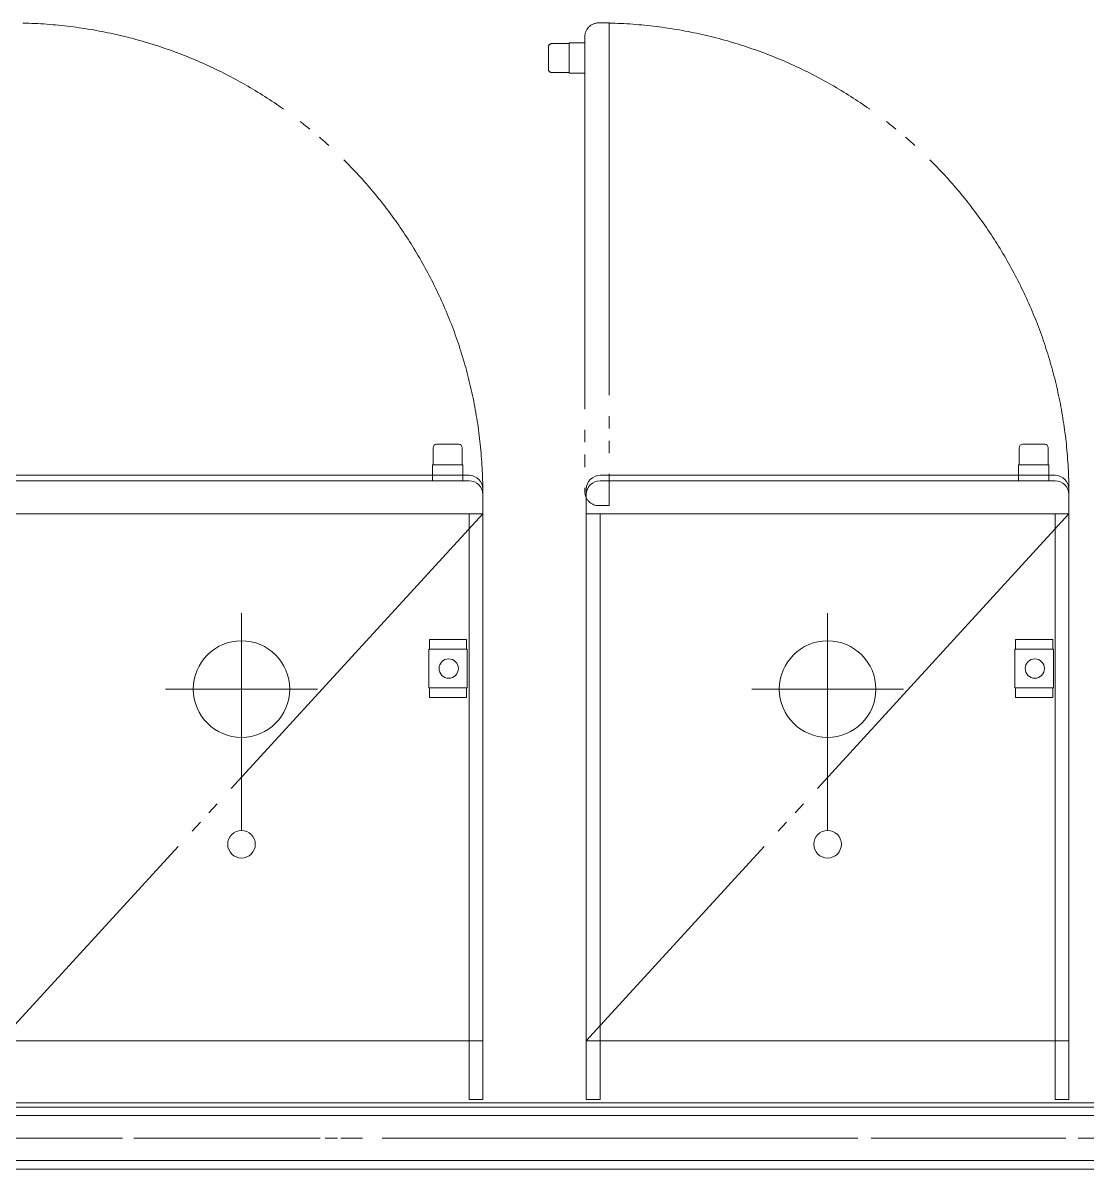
# Model space of a CAD drawing. Units: millimetres at full size. Extents: x -12803 to 120774, y -9413 to 101127.
# Drawn here: x 105358 to 106902, y 8751 to 10413 of the extents above; entities that cross this region are included whole.
import ezdxf

# ---------------------------------------------------------------- set-up
doc = ezdxf.new("R2010")
doc.units = ezdxf.units.MM
doc.header["$LTSCALE"] = 30
for name, pattern in [('CHAIN2', [12, 9, -1, 1, -1]), ('DOUBLE_CHAIN1', [8.8, 5, -1, 0.6, -0.6, 0.6, -1]), ('LONG_DOUBLE_CHAIN', [21.8, 18, -1, 0.6, -0.6, 0.6, -1])]:
    doc.linetypes.add(name, pattern=pattern)
doc.layers.add('0-0_NoName', color=7, linetype='Continuous')
for name, color, linetype, lineweight in [('0-5_AIHO47-厨房機器アウトライン', 7, 'Continuous', 15), ('0-6_AIHO30-厨房機器LL', 7, 'Continuous', 15), ('2-2_間仕切り芯', 7, 'DOUBLE_CHAIN1', 15), ('2-3_間仕切り', 7, 'Continuous', 15), ('3-2_AIHO08-壁芯', 7, 'CHAIN2', 15), ('3-3_AIHO30-厨房機器', 7, 'Continuous', 15), ('3-5_AIHO57-排水立上げ', 7, 'Continuous', 15), ('3-6_AIHO56-排水接続', 7, 'Continuous', 15), ('3-7_AIHO32-厨房機器補助線', 7, 'LONG_DOUBLE_CHAIN', 15)]:
    doc.layers.add(name, color=color, linetype=linetype, lineweight=lineweight)

# ---------------------------------------------------------------- blocks, each defined once
blk = doc.blocks.new('グループ部品-732')
at = {"layer": '0-5_AIHO47-厨房機器アウトライン'}
for p, q in [((105953.36, 9797.41), (105953.36, 9772.41)), ((105990.36, 9802.41), (105958.36, 9802.41)), ((105995.36, 9772.41), (105995.36, 9797.41)), ((106803.36, 9797.41), (106803.36, 9772.41)), ((106840.36, 9802.41), (106808.36, 9802.41)), ((106845.36, 9772.41), (106845.36, 9797.41)), ((105345.36, 9757.41), (106005.36, 9757.41)), ((106195.36, 9757.41), (106855.36, 9757.41)), ((106025.36, 9701.41), (105325.36, 9701.41)), ((106875.36, 9701.41), (106175.36, 9701.41)), ((106025.36, 8937.41), (105325.36, 8937.41)), ((106875.36, 8937.41), (106175.36, 8937.41))]:
    blk.add_line(p, q, dxfattribs=at)
for points in [[(105996.36, 9757.41), (105996.36, 9772.41), (105952.36, 9772.41), (105952.36, 9757.41)], [(106846.36, 9757.41), (106846.36, 9772.41), (106802.36, 9772.41), (106802.36, 9757.41)], [(106025.36, 9737.41), (106025.36, 8852.41), (106005.36, 8852.41), (106005.36, 8937.41)], [(106195.36, 8937.41), (106195.36, 8852.41), (106175.36, 8852.41), (106175.36, 9737.41)], [(106875.36, 9737.41), (106875.36, 8852.41), (106855.36, 8852.41), (106855.36, 8937.41)]]:
    blk.add_lwpolyline(points, dxfattribs=at)
for centre, radius, start, end in [((105958.36, 9797.41), 5, 90, 180), ((105990.36, 9797.41), 5, 0, 90), ((106808.36, 9797.41), 5, 90, 180), ((106840.36, 9797.41), 5, 0, 90), ((106005.36, 9737.41), 20, 0, 90), ((106195.36, 9737.41), 20, 90, 180), ((106855.36, 9737.41), 20, 0, 90)]:
    blk.add_arc(centre, radius, start, end, dxfattribs=at)
at = {"layer": '0-6_AIHO30-厨房機器LL'}
for p, q in [((105953.36, 9772.41), (105953.36, 9797.41)), ((105990.36, 9802.41), (105958.36, 9802.41)), ((105995.36, 9772.41), (105995.36, 9797.41)), ((106803.36, 9772.41), (106803.36, 9797.41)), ((106840.36, 9802.41), (106808.36, 9802.41)), ((106845.36, 9772.41), (106845.36, 9797.41)), ((105952.36, 9772.41), (105996.36, 9772.41)), ((105952.36, 9749.41), (105952.36, 9772.41)), ((105996.36, 9749.41), (105996.36, 9772.41)), ((106802.36, 9772.41), (106846.36, 9772.41)), ((106802.36, 9749.41), (106802.36, 9772.41)), ((106846.36, 9749.41), (106846.36, 9772.41)), ((106005.36, 9701.41), (106005.36, 8937.41)), ((106195.36, 9701.41), (106195.36, 8937.41)), ((106855.36, 9701.41), (106855.36, 8937.41)), ((106001.86, 9505.21), (106001.86, 9519.21)), ((106851.86, 9505.21), (106851.86, 9519.21)), ((105947.86, 9449.21), (105947.86, 9435.21)), ((106797.86, 9449.21), (106797.86, 9435.21))]:
    blk.add_line(p, q, dxfattribs=at)
for points in [[(106001.86, 9519.21), (105947.86, 9519.21), (105947.86, 9505.21)], [(106851.86, 9519.21), (106797.86, 9519.21), (106797.86, 9505.21)], [(106002.86, 9505.21), (105946.86, 9505.21), (105946.86, 9449.21)], [(105946.86, 9449.21), (106002.86, 9449.21), (106002.86, 9505.21)], [(106852.86, 9505.21), (106796.86, 9505.21), (106796.86, 9449.21)], [(106796.86, 9449.21), (106852.86, 9449.21), (106852.86, 9505.21)], [(105947.86, 9435.21), (106001.86, 9435.21), (106001.86, 9449.21)], [(106797.86, 9435.21), (106851.86, 9435.21), (106851.86, 9449.21)]]:
    blk.add_lwpolyline(points, dxfattribs=at)
for centre in [(105975.86, 9477.21), (106825.86, 9477.21)]:
    blk.add_circle(centre, 14, dxfattribs=at)
for centre, start, end in [((105958.36, 9797.41), 90, 180), ((105990.36, 9797.41), 0, 90), ((106808.36, 9797.41), 90, 180), ((106840.36, 9797.41), 0, 90)]:
    blk.add_arc(centre, 5, start, end, dxfattribs=at)
at = {"layer": '2-2_間仕切り芯'}
blk.add_line((83968.72, 8796.41), (114317.38, 8796.41), dxfattribs=at)
at = {"layer": '2-3_間仕切り'}
for p, q in [((103650.36, 8847.41), (113298.36, 8847.41)), ((103631.86, 8828.91), (113316.86, 8828.91)), ((103644.36, 8841.41), (113304.36, 8841.41)), ((98629.36, 8763.91), (113381.86, 8763.91)), ((98629.36, 8751.41), (113394.36, 8751.41))]:
    blk.add_line(p, q, dxfattribs=at)
at = {"layer": '3-2_AIHO08-壁芯'}
blk.add_line((113349.36, 8796.41), (84974.36, 8796.41), dxfattribs=at)
at = {"layer": '3-3_AIHO30-厨房機器'}
for p, q in [((105345.36, 9757.41), (105952.36, 9757.41)), ((105996.36, 9757.41), (106005.36, 9757.41)), ((106195.36, 9757.41), (106802.36, 9757.41)), ((106846.36, 9757.41), (106855.36, 9757.41)), ((106005.36, 9749.41), (105345.36, 9749.41)), ((106855.36, 9749.41), (106195.36, 9749.41)), ((106025.36, 9737.41), (106025.36, 9729.21)), ((106025.36, 9729.21), (106025.36, 9701.41)), ((106175.36, 9737.41), (106175.36, 9729.21)), ((106875.36, 9737.41), (106875.36, 9729.21)), ((106875.36, 9729.21), (106875.36, 9701.41)), ((106025.36, 9701.41), (106025.36, 8852.41)), ((106175.36, 9701.41), (106175.36, 8852.41)), ((106875.36, 9701.41), (106875.36, 8852.41)), ((105325.36, 8937.41), (106025.36, 8937.41)), ((106005.36, 8937.41), (106005.36, 8852.41)), ((106175.36, 8887.81), (106175.36, 8937.41)), ((106175.36, 8937.41), (106875.36, 8937.41)), ((106195.36, 8937.41), (106195.36, 8852.41)), ((106855.36, 8937.41), (106855.36, 8852.41)), ((106025.36, 8852.41), (106005.36, 8852.41)), ((106195.36, 8852.41), (106175.36, 8852.41)), ((106875.36, 8852.41), (106855.36, 8852.41))]:
    blk.add_line(p, q, dxfattribs=at)
for points in [[(105325.36, 9729.21), (105325.36, 9701.41), (106025.36, 9701.41)], [(106175.36, 9729.21), (106175.36, 9701.41), (106875.36, 9701.41)]]:
    blk.add_lwpolyline(points, dxfattribs=at)
for centre, start, end in [((106005.36, 9737.41), 0, 90), ((106195.36, 9737.41), 90, 180), ((106855.36, 9737.41), 0, 90), ((106005.36, 9729.41), 0, 90), ((106195.36, 9729.41), 90, 180), ((106855.36, 9729.41), 0, 90)]:
    blk.add_arc(centre, 20, start, end, dxfattribs=at)
at = {"layer": '3-5_AIHO57-排水立上げ'}
for p, q in [((105675.36, 9377.41), (105675.36, 9242.41)), ((106525.36, 9377.41), (106525.36, 9242.41))]:
    blk.add_line(p, q, dxfattribs=at)
for centre in [(105675.36, 9222.41), (106525.36, 9222.41)]:
    blk.add_circle(centre, 20, dxfattribs=at)
at = {"layer": '3-6_AIHO56-排水接続'}
for p, q in [((105675.36, 9337.41), (105675.36, 9557.41)), ((106525.36, 9337.41), (106525.36, 9557.41)), ((105785.36, 9447.41), (105565.36, 9447.41)), ((106635.36, 9447.41), (106415.36, 9447.41))]:
    blk.add_line(p, q, dxfattribs=at)
for centre in [(105675.36, 9447.41), (106525.36, 9447.41)]:
    blk.add_circle(centre, 70, dxfattribs=at)
at = {"layer": '3-7_AIHO32-厨房機器補助線'}
for p, q in [((106173.36, 10393.41), (106173.36, 9733.41)), ((106120.36, 10378.41), (106120.36, 10346.41)), ((106150.36, 10383.41), (106125.36, 10383.41)), ((106150.36, 10340.41), (106150.36, 10384.41)), ((106173.36, 10384.41), (106150.36, 10384.41)), ((106150.36, 10341.41), (106125.36, 10341.41)), ((106173.36, 10340.41), (106150.36, 10340.41)), ((106193.36, 9713.41), (106208.36, 9713.41)), ((106025.36, 9701.41), (105325.36, 8937.41)), ((106875.36, 9701.41), (106175.36, 8937.41))]:
    blk.add_line(p, q, dxfattribs=at)
blk.add_lwpolyline([(106193.36, 10413.41), (106208.36, 10413.41), (106208.36, 9713.41)], dxfattribs=at)
for centre, radius, start, end in [((105342.36, 9730.41), 683, 359.91358, 88.65766), ((106193.36, 10393.41), 20, 90, 180), ((106192.36, 9730.41), 683, 359.91358, 88.65766), ((106125.36, 10378.41), 5, 90, 180), ((106125.36, 10346.41), 5, 180, 270), ((106193.36, 9733.41), 20, 180, 270)]:
    blk.add_arc(centre, radius, start, end, dxfattribs=at)
blk = doc.blocks.new('グループ部品-763')
at = {"layer": '0-5_AIHO47-厨房機器アウトライン'}
for p, q in [((105953.36, 9797.41), (105953.36, 9772.41)), ((105990.36, 9802.41), (105958.36, 9802.41)), ((105995.36, 9772.41), (105995.36, 9797.41)), ((106803.36, 9797.41), (106803.36, 9772.41)), ((106840.36, 9802.41), (106808.36, 9802.41)), ((106845.36, 9772.41), (106845.36, 9797.41)), ((105345.36, 9757.41), (106005.36, 9757.41)), ((106195.36, 9757.41), (106855.36, 9757.41)), ((106025.36, 9701.41), (105325.36, 9701.41)), ((106875.36, 9701.41), (106175.36, 9701.41)), ((106025.36, 8937.41), (105325.36, 8937.41)), ((106875.36, 8937.41), (106175.36, 8937.41))]:
    blk.add_line(p, q, dxfattribs=at)
for points in [[(105996.36, 9757.41), (105996.36, 9772.41), (105952.36, 9772.41), (105952.36, 9757.41)], [(106846.36, 9757.41), (106846.36, 9772.41), (106802.36, 9772.41), (106802.36, 9757.41)], [(106025.36, 9737.41), (106025.36, 8852.41), (106005.36, 8852.41), (106005.36, 8937.41)], [(106195.36, 8937.41), (106195.36, 8852.41), (106175.36, 8852.41), (106175.36, 9737.41)], [(106875.36, 9737.41), (106875.36, 8852.41), (106855.36, 8852.41), (106855.36, 8937.41)]]:
    blk.add_lwpolyline(points, dxfattribs=at)
for centre, radius, start, end in [((105958.36, 9797.41), 5, 90, 180), ((105990.36, 9797.41), 5, 0, 90), ((106808.36, 9797.41), 5, 90, 180), ((106840.36, 9797.41), 5, 0, 90), ((106005.36, 9737.41), 20, 0, 90), ((106195.36, 9737.41), 20, 90, 180), ((106855.36, 9737.41), 20, 0, 90)]:
    blk.add_arc(centre, radius, start, end, dxfattribs=at)
at = {"layer": '0-6_AIHO30-厨房機器LL'}
for p, q in [((105953.36, 9772.41), (105953.36, 9797.41)), ((105990.36, 9802.41), (105958.36, 9802.41)), ((105995.36, 9772.41), (105995.36, 9797.41)), ((106803.36, 9772.41), (106803.36, 9797.41)), ((106840.36, 9802.41), (106808.36, 9802.41)), ((106845.36, 9772.41), (106845.36, 9797.41)), ((105952.36, 9772.41), (105996.36, 9772.41)), ((105952.36, 9749.41), (105952.36, 9772.41)), ((105996.36, 9749.41), (105996.36, 9772.41)), ((106802.36, 9772.41), (106846.36, 9772.41)), ((106802.36, 9749.41), (106802.36, 9772.41)), ((106846.36, 9749.41), (106846.36, 9772.41)), ((106005.36, 9701.41), (106005.36, 8937.41)), ((106195.36, 9701.41), (106195.36, 8937.41)), ((106855.36, 9701.41), (106855.36, 8937.41)), ((106001.86, 9505.21), (106001.86, 9519.21)), ((106851.86, 9505.21), (106851.86, 9519.21)), ((105947.86, 9449.21), (105947.86, 9435.21)), ((106797.86, 9449.21), (106797.86, 9435.21))]:
    blk.add_line(p, q, dxfattribs=at)
for points in [[(106001.86, 9519.21), (105947.86, 9519.21), (105947.86, 9505.21)], [(106851.86, 9519.21), (106797.86, 9519.21), (106797.86, 9505.21)], [(106002.86, 9505.21), (105946.86, 9505.21), (105946.86, 9449.21)], [(105946.86, 9449.21), (106002.86, 9449.21), (106002.86, 9505.21)], [(106852.86, 9505.21), (106796.86, 9505.21), (106796.86, 9449.21)], [(106796.86, 9449.21), (106852.86, 9449.21), (106852.86, 9505.21)], [(105947.86, 9435.21), (106001.86, 9435.21), (106001.86, 9449.21)], [(106797.86, 9435.21), (106851.86, 9435.21), (106851.86, 9449.21)]]:
    blk.add_lwpolyline(points, dxfattribs=at)
for centre in [(105975.86, 9477.21), (106825.86, 9477.21)]:
    blk.add_circle(centre, 14, dxfattribs=at)
for centre, start, end in [((105958.36, 9797.41), 90, 180), ((105990.36, 9797.41), 0, 90), ((106808.36, 9797.41), 90, 180), ((106840.36, 9797.41), 0, 90)]:
    blk.add_arc(centre, 5, start, end, dxfattribs=at)
at = {"layer": '3-2_AIHO08-壁芯'}
blk.add_line((113349.36, 8796.41), (84974.36, 8796.41), dxfattribs=at)
at = {"layer": '3-3_AIHO30-厨房機器'}
for p, q in [((105345.36, 9757.41), (105952.36, 9757.41)), ((105996.36, 9757.41), (106005.36, 9757.41)), ((106195.36, 9757.41), (106802.36, 9757.41)), ((106846.36, 9757.41), (106855.36, 9757.41)), ((106005.36, 9749.41), (105345.36, 9749.41)), ((106855.36, 9749.41), (106195.36, 9749.41)), ((106025.36, 9737.41), (106025.36, 9729.21)), ((106025.36, 9729.21), (106025.36, 9701.41)), ((106175.36, 9737.41), (106175.36, 9729.21)), ((106875.36, 9737.41), (106875.36, 9729.21)), ((106875.36, 9729.21), (106875.36, 9701.41)), ((106025.36, 9701.41), (106025.36, 8852.41)), ((106175.36, 9701.41), (106175.36, 8852.41)), ((106875.36, 9701.41), (106875.36, 8852.41)), ((105325.36, 8937.41), (106025.36, 8937.41)), ((106005.36, 8937.41), (106005.36, 8852.41)), ((106175.36, 8887.81), (106175.36, 8937.41)), ((106175.36, 8937.41), (106875.36, 8937.41)), ((106195.36, 8937.41), (106195.36, 8852.41)), ((106855.36, 8937.41), (106855.36, 8852.41)), ((106025.36, 8852.41), (106005.36, 8852.41)), ((106195.36, 8852.41), (106175.36, 8852.41)), ((106875.36, 8852.41), (106855.36, 8852.41))]:
    blk.add_line(p, q, dxfattribs=at)
for points in [[(105325.36, 9729.21), (105325.36, 9701.41), (106025.36, 9701.41)], [(106175.36, 9729.21), (106175.36, 9701.41), (106875.36, 9701.41)]]:
    blk.add_lwpolyline(points, dxfattribs=at)
for centre, start, end in [((106005.36, 9737.41), 0, 90), ((106195.36, 9737.41), 90, 180), ((106855.36, 9737.41), 0, 90), ((106005.36, 9729.41), 0, 90), ((106195.36, 9729.41), 90, 180), ((106855.36, 9729.41), 0, 90)]:
    blk.add_arc(centre, 20, start, end, dxfattribs=at)
at = {"layer": '3-5_AIHO57-排水立上げ'}
for p, q in [((105675.36, 9377.41), (105675.36, 9242.41)), ((106525.36, 9377.41), (106525.36, 9242.41))]:
    blk.add_line(p, q, dxfattribs=at)
for centre in [(105675.36, 9222.41), (106525.36, 9222.41)]:
    blk.add_circle(centre, 20, dxfattribs=at)
at = {"layer": '3-6_AIHO56-排水接続'}
for p, q in [((105675.36, 9337.41), (105675.36, 9557.41)), ((106525.36, 9337.41), (106525.36, 9557.41)), ((105785.36, 9447.41), (105565.36, 9447.41)), ((106635.36, 9447.41), (106415.36, 9447.41))]:
    blk.add_line(p, q, dxfattribs=at)
for centre in [(105675.36, 9447.41), (106525.36, 9447.41)]:
    blk.add_circle(centre, 70, dxfattribs=at)
at = {"layer": '3-7_AIHO32-厨房機器補助線'}
for p, q in [((106173.36, 10393.41), (106173.36, 9733.41)), ((106120.36, 10378.41), (106120.36, 10346.41)), ((106150.36, 10383.41), (106125.36, 10383.41)), ((106150.36, 10340.41), (106150.36, 10384.41)), ((106173.36, 10384.41), (106150.36, 10384.41)), ((106150.36, 10341.41), (106125.36, 10341.41)), ((106173.36, 10340.41), (106150.36, 10340.41)), ((106193.36, 9713.41), (106208.36, 9713.41)), ((106025.36, 9701.41), (105325.36, 8937.41)), ((106875.36, 9701.41), (106175.36, 8937.41))]:
    blk.add_line(p, q, dxfattribs=at)
blk.add_lwpolyline([(106193.36, 10413.41), (106208.36, 10413.41), (106208.36, 9713.41)], dxfattribs=at)
for centre, radius, start, end in [((105342.36, 9730.41), 683, 359.91358, 88.65766), ((106193.36, 10393.41), 20, 90, 180), ((106192.36, 9730.41), 683, 359.91358, 88.65766), ((106125.36, 10378.41), 5, 90, 180), ((106125.36, 10346.41), 5, 180, 270), ((106193.36, 9733.41), 20, 180, 270)]:
    blk.add_arc(centre, radius, start, end, dxfattribs=at)

msp = doc.modelspace()

# ---------------------------------------------------------------- block references
at = {"layer": '0-0_NoName'}
for name in ['グループ部品-732', 'グループ部品-763']:
    msp.add_blockref(name, (0, 0), dxfattribs=at)

doc.saveas('drawing.dxf')
